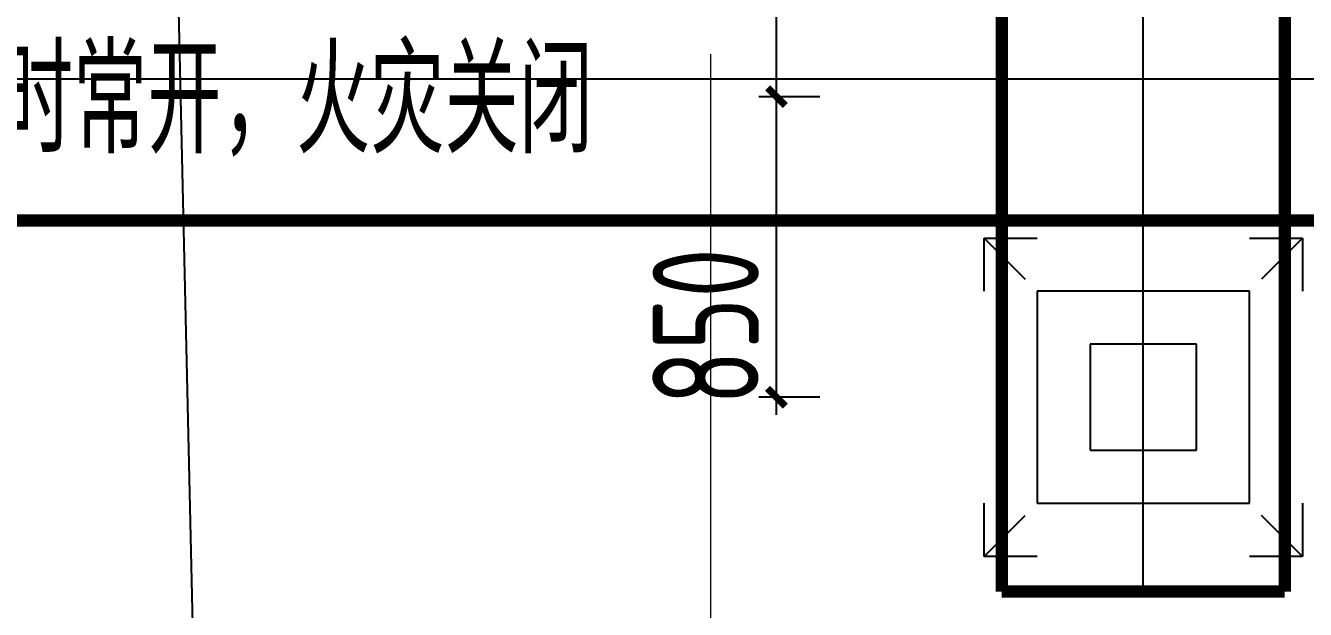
# Model space of a CAD drawing. Extents: x 4 to 13611208, y -605838 to 574722.
# Drawn here: x 13263461 to 13267079, y 188910 to 190560 of the extents above; entities that cross this region are included whole.
import ezdxf

# ---------------------------------------------------------------- set-up
doc = ezdxf.new("R2010")
doc.units = 0
doc.header["$LTSCALE"] = 1000
doc.header["$MEASUREMENT"] = 0
doc.linetypes.add('CENTER2', pattern=[28.575, 19.05, -3.175, 3.175, -3.175])
doc.linetypes.add('DOTE', pattern=[2.42, 2, -0.2, 0.02, -0.2])
doc.layers.add('0标记', color=1, linetype='Continuous', plot=False)
for name, color, linetype in [('DUCT-K-S中心线', 5, 'CENTER2'), ('DUCT-K-S标注', 7, 'Continuous'), ('DUCT-K-S管', 40, 'Continuous'), ('DUCT-K-S风口', 7, 'Continuous'), ('DUCT-X-P标注', 7, 'Continuous')]:
    doc.layers.add(name, color=color, linetype=linetype)
doc.layers.add('建筑底图', color=8, linetype='Continuous', lineweight=13)
doc.styles.add('du', font='gbenor.shx', dxfattribs={"width": 0.8, "bigfont": 'hztxt.shx'})
doc.dimstyles.new('67', dxfattribs={"dimscale": 100, "dimtxt": 3, "dimasz": 0.5, "dimexe": 0.5, "dimexo": 2, "dimgap": 0.5, "dimtad": 2, "dimdec": 0, "dimrnd": 5, "dimzin": 0, "dimdsep": 46, "dimtxsty": 'du', "dimblk": 'ARCHTICK', "dimcen": 0, "dimdle": 0.5, "dimclrd": 256, "dimclre": 256, "dimclrt": 256, "dimazin": 0, "dimtfac": 1, "dimtdec": 0, "dimtix": 1, "dimtmove": 2, "dimatfit": 3, "dimfxl": 100, "dimtolj": 1, "dimtzin": 0, "dimlwd": -1, "dimlwe": -1, "dimarcsym": 0})

# ---------------------------------------------------------------- blocks, each defined once
blk = doc.blocks.new('_ArchTick')
at = {"color": 0, "linetype": 'ByBlock', "const_width": 0.4}
blk.add_lwpolyline([(-0.5, -0.5), (0.5, 0.5)], dxfattribs=at)
blk = doc.blocks.new('*D441')
at = {"layer": 'DUCT-K-S标注', "transparency": 16777216}
for p, q in [((13265583.8, 189459.5), (13265583.8, 190409.1)), ((13265706.5, 190359.1), (13265533.8, 190359.1)), ((13265706.5, 189509.5), (13265533.8, 189509.5))]:
    blk.add_line(p, q, dxfattribs=at)
at = {"layer": 'DUCT-K-S标注', "transparency": 16777216, "xscale": 50, "yscale": 50, "zscale": 50}
for p, rotation in [((13265583.8, 190359.1), 90), ((13265583.8, 189509.5), 270)]:
    blk.add_blockref('_ArchTick', p, dxfattribs=dict(at, rotation=rotation))
at = {"layer": 'DUCT-K-S标注', "transparency": 16777216, "insert": (13265383.8, 189709.3), "char_height": 300, "attachment_point": 5, "rotation": 90, "style": 'du'}
blk.add_mtext('\\A1;850', dxfattribs=at)
blk = doc.blocks.new('*D442')
at = {"layer": 'DUCT-K-S标注', "transparency": 16777216}
for p, q in [((13265583.8, 190309.1), (13265583.8, 191309.7)), ((13265706.5, 191259.7), (13265533.8, 191259.7)), ((13265706.5, 190359.1), (13265533.8, 190359.1))]:
    blk.add_line(p, q, dxfattribs=at)
at = {"layer": 'DUCT-K-S标注', "transparency": 16777216, "xscale": 50, "yscale": 50, "zscale": 50}
for p, rotation in [((13265583.8, 191259.7), 90), ((13265583.8, 190359.1), 270)]:
    blk.add_blockref('_ArchTick', p, dxfattribs=dict(at, rotation=rotation))
at = {"layer": 'DUCT-K-S标注', "transparency": 16777216, "insert": (13265363.4, 191019.2), "char_height": 300, "attachment_point": 5, "rotation": 90, "style": 'du'}
blk.add_mtext('\\A1;900', dxfattribs=at)
blk = doc.blocks.new('$风口$00000060')
for p, q in [((-300, 300), (-200, 300)), ((-300, 200), (-300, 300)), ((-300, 300), (-222.8, 222.8)), ((200, 300), (300, 300)), ((300, 300), (222.8, 222.8)), ((300, 300), (300, 200)), ((-300, -300), (-300, -200)), ((300, -200), (300, -300)), ((-300, -300), (-222.8, -222.8)), ((300, -300), (222.8, -222.8)), ((-200, -300), (-300, -300)), ((300, -300), (200, -300))]:
    blk.add_line(p, q)
at = {"color": 0}
for p, q in [((-200, 200), (-200, -200)), ((200, 200), (-200, 200)), ((200, -200), (200, 200)), ((-100, 100), (-100, -100)), ((100, 100), (-100, 100)), ((100, -100), (100, 100)), ((-100, -100), (100, -100)), ((-200, -200), (200, -200))]:
    blk.add_line(p, q, dxfattribs=at)

msp = doc.modelspace()

# ---------------------------------------------------------------- linework, layer by layer
at = {"layer": '0标记'}
msp.add_lwpolyline([(13263991.4, 186314.9), (13262812.1, 238538.4), (13261754.1, 195134.6)], dxfattribs=at)
at = {"layer": 'DUCT-K-S中心线'}
for p, q in [((13266620.9, 188959.9), (13266620.9, 191059.3)), ((13279866, 190409.1), (13260872.3, 190409.1))]:
    msp.add_line(p, q, dxfattribs=at)
at = {"layer": 'DUCT-K-S管', "const_width": 35}
for points in [[(13266220.9, 191059.3), (13266220.9, 188959.9)], [(13267020.9, 188959.9), (13267020.9, 191059.3)], [(13260872.3, 190009.1), (13279866, 190009.1)], [(13266220.9, 188959.9), (13267020.9, 188959.9)]]:
    msp.add_lwpolyline(points, dxfattribs=at)
at = {"layer": '建筑底图', "color": 8, "linetype": 'DOTE'}
msp.add_line((13265397.4, 212259.5), (13265397.4, 180083), dxfattribs=at)

# ---------------------------------------------------------------- block references
at = {"layer": 'DUCT-K-S风口', "xscale": 1.5, "yscale": 1.5, "rotation": 270}
msp.add_blockref('$风口$00000060', (13266620.9, 189509.5, 3560), dxfattribs=at)

# ---------------------------------------------------------------- texts
at = {"layer": 'DUCT-X-P标注', "style": 'du', "width": 0.7}
msp.add_text('平时常开，火灾关闭', height=300, dxfattribs=at).set_placement((13263175.3, 190199.4))

# ---------------------------------------------------------------- dimensions: what is measured, and where the dimension line sits
at = {"layer": 'DUCT-K-S标注'}
for base, p1, p2, picture, middle in [((13265583.8, 191259.7, 260), (13265906.5, 190359.1, 260), (13265906.5, 191259.7, 3460), '*D442', (13265363.4, 191019.2, 260)), ((13265583.8, 190359.1, 260), (13265906.5, 189509.5), (13265906.5, 190359.1, 260), '*D441', (13265383.8, 189709.3, 260))]:
    dim = msp.add_linear_dim(base=base, p1=p1, p2=p2, angle=90, dimstyle='67', dxfattribs=at)
    dim.commit()
    dim.dimension.update_dxf_attribs({"geometry": picture, "text_midpoint": middle, "dimtype": 128})

doc.saveas('drawing.dxf')
